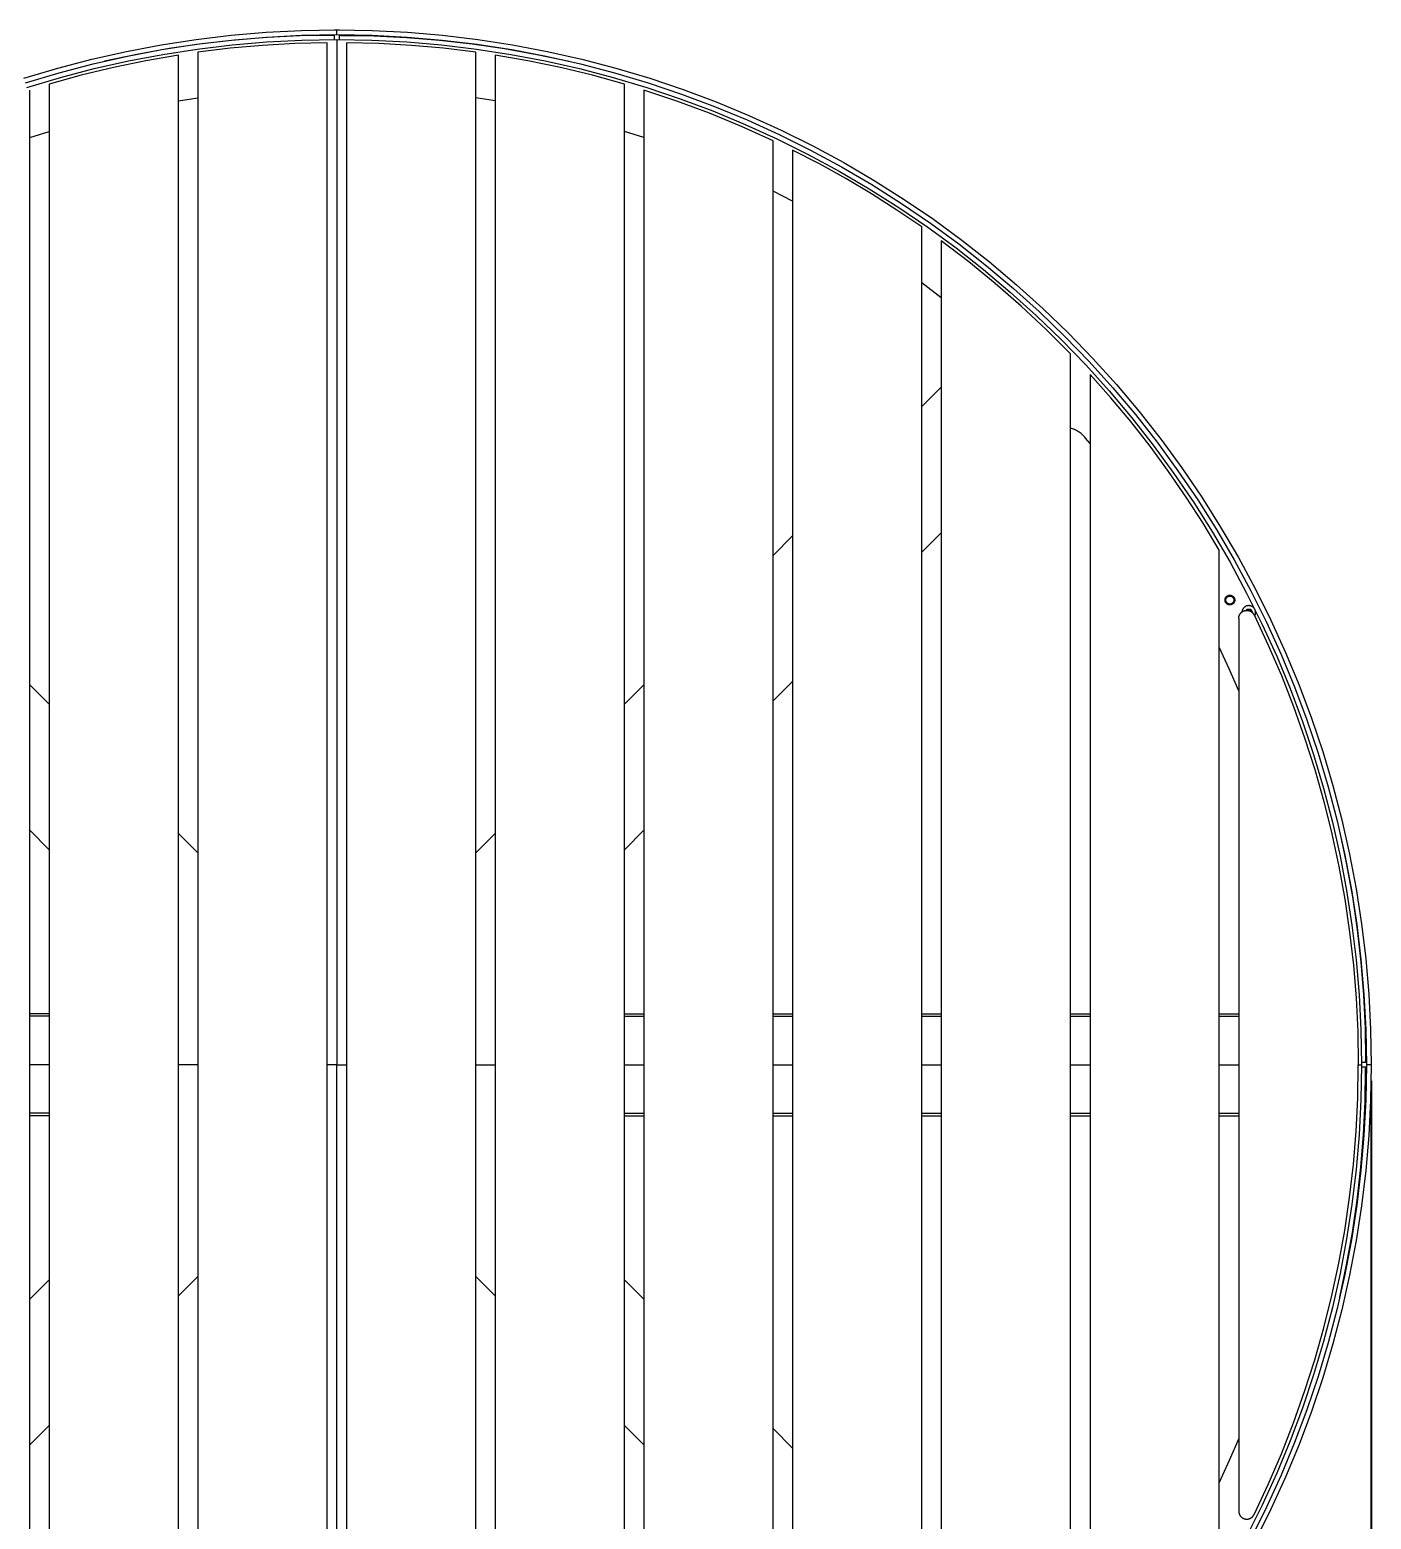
# Model space of a CAD drawing. Header units: millimetres. Extents: x 197 to 5040, y -433 to 2409.
# Drawn here: x 813 to 1643, y 34 to 955 of the extents above; entities that cross this region are included whole.
import ezdxf

# ---------------------------------------------------------------- set-up
doc = ezdxf.new("R2010")
doc.units = ezdxf.units.MM
doc.layers.add('ZANO_R', color=7, linetype='Continuous', lineweight=0)
doc.layers.add('ZANO_W', color=1, linetype='Continuous', lineweight=0)
doc.styles.get("Standard").update_dxf_attribs({"font": 'ARIALUNI.TTF'})
doc.dimstyles.new('pl i ang', dxfattribs={"dimtxt": 50, "dimasz": 50, "dimexe": 1.25, "dimexo": 0.625, "dimgap": 10, "dimtad": 1, "dimtoh": 1, "dimtxsty": 'Standard', "dimcen": 2.5, "dimclrd": 1, "dimclre": 1, "dimclrt": 1, "dimadec": 0, "dimazin": 0, "dimtfac": 1, "dimtmove": 0, "dimatfit": 3, "dimfxl": 1, "dimarcsym": 1})

# ---------------------------------------------------------------- blocks, each defined once
blk = doc.blocks.new('*D369')
at = {"layer": 'ZANO_W', "color": 1, "lineweight": -2}
for p, q in [((362.83, 305.12), (362.83, -432.55)), ((1642.83, 305.12), (1642.83, -432.55)), ((402.83, -422.55), (1602.83, -422.55))]:
    blk.add_line(p, q, dxfattribs=at)
at = {"layer": 'ZANO_W', "color": 1}
for points in [[(402.83, -415.89), (402.83, -429.22), (362.83, -422.55)], [(1602.83, -429.22), (1602.83, -415.89), (1642.83, -422.55)]]:
    blk.add_solid(points, dxfattribs=at)
at = {"layer": 'ZANO_W', "color": 1, "insert": (1002.83, -392.12), "char_height": 40, "attachment_point": 5}
blk.add_mtext('1280', dxfattribs=at)

msp = doc.modelspace()

# ---------------------------------------------------------------- linework, layer by layer
at = {"layer": 'ZANO_R'}
for p, q in [((894.09, 945.81), (915.69, 949.15)), ((915.69, 949.15), (937.38, 951.76)), ((916.09, 946.18), (937.69, 948.78)), ((939.41, 948.68), (919.2, 946.4)), ((937.38, 951.76), (959.16, 953.62)), ((937.69, 948.78), (959.36, 950.63)), ((959.68, 950.31), (939.41, 948.68)), ((959.16, 953.62), (980.98, 954.74)), ((959.36, 950.63), (981.08, 951.74)), ((959.57, 947.64), (981.19, 948.75)), ((980, 951.29), (959.68, 950.31)), ((1000.33, 951.62), (980, 951.29)), ((980.98, 954.74), (1002.83, 955.12)), ((981.08, 951.74), (1002.83, 952.12)), ((981.19, 948.75), (1002.83, 949.12)), ((1001.33, 951.62), (1000.33, 951.62)), ((1001.33, 955.12), (1004.33, 955.12)), ((1001.33, 955.11), (1001.33, 955.12)), ((1001.33, 951.62), (1001.33, 952.11)), ((1001.33, 949.11), (1001.33, 951.62)), ((1002.83, 955.12), (1024.68, 954.74)), ((1002.83, 952.12), (1002.83, 955.12)), ((1002.83, 952.12), (1024.58, 951.74)), ((1002.83, 949.12), (1024.48, 948.75)), ((1002.83, 949.12), (1002.83, 315.12)), ((1004.33, 955.12), (1004.33, 955.11)), ((1004.33, 952.11), (1004.33, 949.11)), ((1005.33, 951.62), (1004.33, 951.62)), ((1005.33, 951.62), (1025.67, 951.29)), ((1024.48, 948.75), (1046.1, 947.64)), ((1024.58, 951.74), (1046.3, 950.63)), ((1024.68, 954.74), (1046.51, 953.62)), ((1025.67, 951.29), (1045.98, 950.31)), ((1045.98, 950.31), (1066.25, 948.68)), ((1046.3, 950.63), (1067.98, 948.78)), ((1046.51, 953.62), (1068.28, 951.76)), ((1066.25, 948.68), (1086.46, 946.4)), ((1067.98, 948.78), (1089.57, 946.18)), ((1068.28, 951.76), (1089.98, 949.15)), ((1089.98, 949.15), (1111.58, 945.81)), ((851.3, 936.92), (872.62, 941.73)), ((879.05, 939.91), (859.16, 935.7)), ((872.62, 941.73), (894.09, 945.81)), ((873.23, 938.79), (894.6, 942.85)), ((873.84, 935.86), (895.11, 939.9)), ((899.07, 943.48), (879.05, 939.91)), ((904.83, 939.47), (884.63, 935.96)), ((894.6, 942.85), (916.09, 946.18)), ((895.11, 939.9), (916.5, 943.21)), ((919.2, 946.4), (899.07, 943.48)), ((904.83, 912.86), (904.83, 939.47)), ((904.83, -309.24), (904.83, 939.47)), ((916.5, 943.21), (938, 945.79)), ((936.75, 943.65), (916.83, 941.24)), ((916.83, 941.24), (916.83, -311.01)), ((956.74, 945.43), (936.75, 943.65)), ((938, 945.79), (959.57, 947.64)), ((976.77, 946.58), (956.74, 945.43)), ((996.83, 947.09), (976.77, 946.58)), ((996.83, -316.86), (996.83, 947.09)), ((1028.89, 946.58), (1008.83, 947.09)), ((1008.83, 947.09), (1008.83, -316.86)), ((1048.93, 945.43), (1028.89, 946.58)), ((1046.1, 947.64), (1067.67, 945.79)), ((1068.91, 943.65), (1048.93, 945.43)), ((1067.67, 945.79), (1089.16, 943.21)), ((1088.83, 941.24), (1068.91, 943.65)), ((1086.46, 946.4), (1106.59, 943.48)), ((1088.83, -311.01), (1088.83, 941.24)), ((1089.16, 943.21), (1110.56, 939.9)), ((1089.57, 946.18), (1111.07, 942.85)), ((1100.83, 939.47), (1100.83, 912.86)), ((1121.04, 935.96), (1100.83, 939.47)), ((1100.83, 939.47), (1100.83, -309.24)), ((1106.59, 943.48), (1126.61, 939.91)), ((1110.56, 939.9), (1131.82, 935.86)), ((1111.07, 942.85), (1132.43, 938.79)), ((1111.58, 945.81), (1133.04, 941.73)), ((1126.61, 939.91), (1146.51, 935.7)), ((1133.04, 941.73), (1154.36, 936.92)), ((809.22, 925.13), (830.16, 931.38)), ((830.16, 931.38), (851.3, 936.92)), ((830.97, 928.49), (852.01, 934)), ((831.78, 925.61), (852.72, 931.09)), ((864.54, 931.8), (844.6, 926.99)), ((852.01, 934), (873.23, 938.79)), ((852.72, 931.09), (873.84, 935.86)), ((884.63, 935.96), (864.54, 931.8)), ((1141.12, 931.8), (1121.04, 935.96)), ((1131.82, 935.86), (1152.94, 931.09)), ((1132.43, 938.79), (1153.65, 934)), ((1161.06, 926.99), (1141.12, 931.8)), ((1152.94, 931.09), (1173.88, 925.61)), ((1153.65, 934), (1174.69, 928.49)), ((1154.36, 936.92), (1175.5, 931.38)), ((1175.5, 931.38), (1196.44, 925.13)), ((810.13, 922.27), (830.97, 928.49)), ((811.04, 919.41), (831.78, 925.61)), ((844.6, 926.99), (824.83, 921.53)), ((824.83, 921.53), (824.83, -291.3)), ((1180.83, 921.53), (1161.06, 926.99)), ((1173.88, 925.61), (1194.63, 919.41)), ((1174.69, 928.49), (1195.53, 922.27)), ((1180.83, -291.3), (1180.83, 921.53)), ((1195.53, 922.27), (1216.15, 915.34)), ((1196.44, 925.13), (1217.16, 918.16)), ((812.83, -287.65), (812.83, 917.88)), ((904.83, 911.11), (916.83, 912.96)), ((1100.83, 911.11), (1088.83, 912.96)), ((1213.22, 911.07), (1192.83, 917.88)), ((1192.83, 917.88), (1192.83, -287.65)), ((1194.63, 919.41), (1215.15, 912.51)), ((1215.15, 912.51), (1235.42, 904.91)), ((1216.15, 915.34), (1236.52, 907.7)), ((1217.16, 918.16), (1237.62, 910.49)), ((1233.37, 903.57), (1213.22, 911.07)), ((1253.24, 895.39), (1233.37, 903.57)), ((1235.42, 904.91), (1255.42, 896.63)), ((1236.52, 907.7), (1256.61, 899.38)), ((1237.62, 910.49), (1257.81, 902.13)), ((1272.83, 886.54), (1253.24, 895.39)), ((1255.42, 896.63), (1275.13, 887.67)), ((1256.61, 899.38), (1276.41, 890.37)), ((1257.81, 902.13), (1277.7, 893.08)), ((812.83, 888.45), (824.83, 892.29)), ((1192.83, 888.45), (1180.83, 892.29)), ((1272.83, -256.31), (1272.83, 886.54)), ((1275.13, 887.67), (1294.51, 878.04)), ((1276.41, 890.37), (1295.89, 880.7)), ((1277.7, 893.08), (1297.27, 883.36)), ((1301.38, 872.16), (1284.83, 880.71)), ((1284.83, 880.71), (1284.83, -250.48)), ((1294.51, 878.04), (1313.56, 867.75)), ((1295.89, 880.7), (1315.03, 870.36)), ((1297.27, 883.36), (1316.5, 872.98)), ((1317.67, 863.12), (1301.38, 872.16)), ((1313.56, 867.75), (1332.25, 856.82)), ((1315.03, 870.36), (1333.81, 859.38)), ((1316.5, 872.98), (1335.37, 861.94)), ((1333.68, 853.6), (1317.67, 863.12)), ((1332.25, 856.82), (1350.55, 845.26)), ((1333.81, 859.38), (1352.2, 847.76)), ((1335.37, 861.94), (1353.84, 850.27)), ((1284.83, 849.24), (1272.83, 855.41)), ((1349.41, 843.61), (1333.68, 853.6)), ((1352.2, 847.76), (1370.18, 835.53)), ((1353.84, 850.27), (1371.91, 837.98)), ((1364.83, 833.17), (1349.41, 843.61)), ((1350.55, 845.26), (1368.45, 833.07)), ((1364.83, -202.94), (1364.83, 833.17)), ((1368.45, 833.07), (1385.92, 820.29)), ((1370.18, 835.53), (1387.73, 822.68)), ((1371.91, 837.98), (1389.54, 825.07)), ((1393.76, 811.71), (1376.83, 824.57)), ((1376.83, 824.57), (1376.83, -194.34)), ((1385.92, 820.29), (1402.94, 806.92)), ((1387.73, 822.68), (1404.84, 809.24)), ((1389.54, 825.07), (1406.73, 811.57)), ((1410.23, 798.28), (1393.76, 811.71)), ((1406.73, 811.57), (1423.44, 797.49)), ((1402.94, 806.92), (1419.5, 792.97)), ((1404.84, 809.24), (1421.47, 795.23)), ((1376.83, 789.39), (1364.83, 798.62)), ((1426.25, 784.31), (1410.23, 798.28)), ((1419.5, 792.97), (1435.57, 778.47)), ((1421.47, 795.23), (1437.62, 780.66)), ((1423.44, 797.49), (1439.67, 782.85)), ((1441.79, 769.8), (1426.25, 784.31)), ((1435.57, 778.47), (1451.14, 763.42)), ((1437.62, 780.66), (1453.26, 765.54)), ((1439.67, 782.85), (1455.38, 767.66)), ((1456.83, 754.78), (1441.79, 769.8)), ((1453.26, 765.54), (1468.38, 749.9)), ((1455.38, 767.66), (1470.57, 751.95)), ((1451.14, 763.42), (1466.18, 747.85)), ((1456.83, -124.55), (1456.83, 754.78)), ((1466.18, 747.85), (1480.69, 731.78)), ((1468.38, 749.9), (1482.95, 733.75)), ((1470.57, 751.95), (1485.21, 735.73)), ((1481.66, 727.61), (1468.83, 742.04)), ((1468.83, 742.04), (1468.83, -111.81)), ((1364.83, 722.12), (1376.83, 734.12)), ((1480.69, 731.78), (1494.63, 715.23)), ((1482.95, 733.75), (1496.96, 717.12)), ((1485.21, 735.73), (1499.29, 719.01)), ((1494.04, 712.79), (1481.66, 727.61)), ((1499.29, 719.01), (1512.79, 701.83)), ((1505.96, 697.6), (1494.04, 712.79)), ((1494.63, 715.23), (1508.01, 698.2)), ((1496.96, 717.12), (1510.4, 700.01)), ((1457.47, 708.65), (1456.83, 708.86)), ((1458.09, 708.42), (1457.47, 708.65)), ((1458.71, 708.16), (1458.09, 708.42)), ((1459.32, 707.89), (1458.71, 708.16)), ((1459.92, 707.59), (1459.32, 707.89)), ((1460.51, 707.28), (1459.92, 707.59)), ((1461.08, 706.95), (1460.51, 707.28)), ((1461.65, 706.59), (1461.08, 706.95)), ((1462.21, 706.22), (1461.65, 706.59)), ((1462.75, 705.83), (1462.21, 706.22)), ((1463.28, 705.42), (1462.75, 705.83)), ((1463.79, 705), (1463.28, 705.42)), ((1464.29, 704.56), (1463.79, 705)), ((1464.78, 704.1), (1464.29, 704.56)), ((1465.25, 703.62), (1464.78, 704.1)), ((1465.7, 703.13), (1465.25, 703.62)), ((1466.14, 702.63), (1465.7, 703.13)), ((1468.83, 699.38), (1466.14, 702.63)), ((1510.4, 700.01), (1523.24, 682.46)), ((1512.79, 701.83), (1525.69, 684.19)), ((1517.41, 682.05), (1505.96, 697.6)), ((1508.01, 698.2), (1520.79, 680.73)), ((1528.38, 666.16), (1517.41, 682.05)), ((1523.24, 682.46), (1535.48, 664.48)), ((1525.69, 684.19), (1537.99, 666.13)), ((1520.79, 680.73), (1532.97, 662.83)), ((1538.85, 649.94), (1528.38, 666.16)), ((1535.48, 664.48), (1547.1, 646.09)), ((1537.99, 666.13), (1549.66, 647.65)), ((1532.97, 662.83), (1544.53, 644.53)), ((1548.83, 633.41), (1538.85, 649.94)), ((1547.1, 646.09), (1558.08, 627.32)), ((1549.66, 647.65), (1560.7, 628.79)), ((1272.83, 630.12), (1284.83, 642.12)), ((1376.83, 644.12), (1364.83, 632.12)), ((1544.53, 644.53), (1555.47, 625.85)), ((1548.83, -3.17), (1548.83, 633.41)), ((1558.08, 627.32), (1568.42, 608.18)), ((1560.7, 628.79), (1571.08, 609.56)), ((1555.47, 625.85), (1565.75, 606.8)), ((1568.42, 608.18), (1578.09, 588.7)), ((1571.08, 609.56), (1580.8, 589.99)), ((1552.37, 602.58), (1552.38, 602.68)), ((1552.37, 602.47), (1552.37, 602.58)), ((1552.37, 602.37), (1552.37, 602.47)), ((1552.38, 602.27), (1552.37, 602.37)), ((1552.38, 602.78), (1552.4, 602.89)), ((1552.38, 602.68), (1552.38, 602.78)), ((1552.38, 602.16), (1552.38, 602.27)), ((1552.4, 602.06), (1552.38, 602.16)), ((1552.4, 602.89), (1552.41, 602.99)), ((1552.41, 601.96), (1552.4, 602.06)), ((1552.41, 602.99), (1552.43, 603.09)), ((1552.43, 601.86), (1552.41, 601.96)), ((1552.43, 603.09), (1552.46, 603.19)), ((1552.46, 601.75), (1552.43, 601.86)), ((1552.46, 603.19), (1552.48, 603.29)), ((1552.48, 601.65), (1552.46, 601.75)), ((1552.48, 603.29), (1552.51, 603.39)), ((1552.51, 601.56), (1552.48, 601.65)), ((1552.51, 603.39), (1552.55, 603.49)), ((1552.55, 601.46), (1552.51, 601.56)), ((1552.55, 603.49), (1552.58, 603.58)), ((1552.58, 601.36), (1552.55, 601.46)), ((1552.58, 603.58), (1552.62, 603.68)), ((1552.62, 601.27), (1552.58, 601.36)), ((1552.62, 603.68), (1552.67, 603.77)), ((1552.67, 601.17), (1552.62, 601.27)), ((1552.67, 603.77), (1552.71, 603.87)), ((1552.71, 601.08), (1552.67, 601.17)), ((1552.71, 603.87), (1552.76, 603.96)), ((1552.76, 600.99), (1552.71, 601.08)), ((1552.76, 603.96), (1552.81, 604.05)), ((1552.81, 600.9), (1552.76, 600.99)), ((1552.81, 604.05), (1552.87, 604.13)), ((1552.87, 600.81), (1552.81, 600.9)), ((1552.87, 604.13), (1552.93, 604.22)), ((1552.87, 602.65), (1552.88, 602.73)), ((1552.87, 602.56), (1552.87, 602.65)), ((1552.87, 602.47), (1552.87, 602.56)), ((1552.87, 602.39), (1552.87, 602.47)), ((1552.87, 602.3), (1552.87, 602.39)), ((1552.88, 602.21), (1552.87, 602.3)), ((1552.93, 600.73), (1552.87, 600.81)), ((1552.88, 602.73), (1552.89, 602.82)), ((1552.89, 602.13), (1552.88, 602.21)), ((1552.89, 602.82), (1552.91, 602.9)), ((1552.91, 602.04), (1552.89, 602.13)), ((1552.91, 602.9), (1552.92, 602.99)), ((1552.92, 601.96), (1552.91, 602.04)), ((1552.92, 602.99), (1552.94, 603.07)), ((1552.94, 601.87), (1552.92, 601.96)), ((1552.93, 604.22), (1552.99, 604.3)), ((1552.99, 600.64), (1552.93, 600.73)), ((1552.94, 603.07), (1552.96, 603.15)), ((1552.96, 601.79), (1552.94, 601.87)), ((1552.96, 603.15), (1552.99, 603.24)), ((1552.99, 601.71), (1552.96, 601.79)), ((1552.99, 604.3), (1553.06, 604.38)), ((1552.99, 603.24), (1553.02, 603.32)), ((1553.02, 601.63), (1552.99, 601.71)), ((1553.06, 600.56), (1552.99, 600.64)), ((1553.02, 603.32), (1553.05, 603.4)), ((1553.05, 601.55), (1553.02, 601.63)), ((1553.05, 603.4), (1553.08, 603.48)), ((1553.08, 601.47), (1553.05, 601.55)), ((1553.06, 604.38), (1553.12, 604.46)), ((1553.12, 600.48), (1553.06, 600.56)), ((1553.08, 603.48), (1553.12, 603.56)), ((1553.12, 601.39), (1553.08, 601.47)), ((1553.12, 604.46), (1553.19, 604.54)), ((1553.12, 603.56), (1553.15, 603.63)), ((1553.15, 601.31), (1553.12, 601.39)), ((1553.19, 600.41), (1553.12, 600.48)), ((1553.15, 603.63), (1553.2, 603.71)), ((1553.2, 601.24), (1553.15, 601.31)), ((1553.19, 604.54), (1553.27, 604.61)), ((1553.27, 600.33), (1553.19, 600.41)), ((1553.2, 603.71), (1553.24, 603.78)), ((1553.24, 601.16), (1553.2, 601.24)), ((1553.24, 603.78), (1553.29, 603.86)), ((1553.29, 601.09), (1553.24, 601.16)), ((1553.27, 604.61), (1553.34, 604.68)), ((1553.34, 600.26), (1553.27, 600.33)), ((1553.29, 603.86), (1553.34, 603.93)), ((1553.34, 601.02), (1553.29, 601.09)), ((1553.34, 604.68), (1553.42, 604.75)), ((1553.34, 603.93), (1553.39, 604)), ((1553.39, 600.95), (1553.34, 601.02)), ((1553.42, 600.19), (1553.34, 600.26)), ((1553.39, 604), (1553.44, 604.07)), ((1553.44, 600.88), (1553.39, 600.95)), ((1553.42, 604.75), (1553.5, 604.82)), ((1553.5, 600.13), (1553.42, 600.19)), ((1553.44, 604.07), (1553.5, 604.13)), ((1553.5, 600.82), (1553.44, 600.88)), ((1553.5, 604.82), (1553.58, 604.88)), ((1553.5, 604.13), (1553.56, 604.19)), ((1553.56, 600.75), (1553.5, 600.82)), ((1553.58, 600.06), (1553.5, 600.13)), ((1553.56, 604.19), (1553.62, 604.26)), ((1553.62, 600.69), (1553.56, 600.75)), ((1553.58, 604.88), (1553.66, 604.94)), ((1553.66, 600), (1553.58, 600.06)), ((1553.62, 604.26), (1553.68, 604.32)), ((1553.68, 600.63), (1553.62, 600.69)), ((1553.66, 604.94), (1553.75, 605)), ((1553.75, 599.95), (1553.66, 600)), ((1553.68, 604.32), (1553.74, 604.37)), ((1553.74, 600.57), (1553.68, 600.63)), ((1553.74, 604.37), (1553.81, 604.43)), ((1553.81, 600.52), (1553.74, 600.57)), ((1553.75, 605), (1553.84, 605.05)), ((1553.84, 599.89), (1553.75, 599.95)), ((1553.81, 604.43), (1553.88, 604.48)), ((1553.88, 600.47), (1553.81, 600.52)), ((1553.84, 605.05), (1553.93, 605.1)), ((1553.93, 599.84), (1553.84, 599.89)), ((1553.88, 604.48), (1553.95, 604.53)), ((1553.95, 600.42), (1553.88, 600.47)), ((1553.93, 605.1), (1554.02, 605.15)), ((1554.02, 599.79), (1553.93, 599.84)), ((1553.95, 604.53), (1554.02, 604.58)), ((1554.02, 600.37), (1553.95, 600.42)), ((1554.02, 605.15), (1554.11, 605.2)), ((1554.02, 604.58), (1554.09, 604.62)), ((1554.09, 600.32), (1554.02, 600.37)), ((1554.11, 599.75), (1554.02, 599.79)), ((1554.09, 604.62), (1554.17, 604.67)), ((1554.17, 600.28), (1554.09, 600.32)), ((1554.11, 605.2), (1554.21, 605.24)), ((1554.21, 599.71), (1554.11, 599.75)), ((1554.17, 604.67), (1554.25, 604.71)), ((1554.25, 600.24), (1554.17, 600.28)), ((1554.21, 605.24), (1554.3, 605.28)), ((1554.3, 599.67), (1554.21, 599.71)), ((1554.25, 604.71), (1554.32, 604.74)), ((1554.32, 600.2), (1554.25, 600.24)), ((1554.3, 605.28), (1554.4, 605.31)), ((1554.4, 599.63), (1554.3, 599.67)), ((1554.32, 604.74), (1554.4, 604.78)), ((1554.4, 600.17), (1554.32, 600.2)), ((1554.4, 605.31), (1554.5, 605.34)), ((1554.4, 604.78), (1554.48, 604.81)), ((1554.48, 600.14), (1554.4, 600.17)), ((1554.5, 599.6), (1554.4, 599.63)), ((1554.48, 604.81), (1554.56, 604.84)), ((1554.56, 600.11), (1554.48, 600.14)), ((1554.5, 605.34), (1554.6, 605.37)), ((1554.6, 599.57), (1554.5, 599.6)), ((1554.56, 604.84), (1554.65, 604.87)), ((1554.65, 600.08), (1554.56, 600.11)), ((1554.6, 605.37), (1554.7, 605.4)), ((1554.7, 599.55), (1554.6, 599.57)), ((1554.65, 604.87), (1554.73, 604.89)), ((1554.73, 600.06), (1554.65, 600.08)), ((1554.7, 605.4), (1554.8, 605.42)), ((1554.8, 599.53), (1554.7, 599.55)), ((1554.73, 604.89), (1554.81, 604.91)), ((1554.81, 600.04), (1554.73, 600.06)), ((1554.8, 605.42), (1554.9, 605.44)), ((1554.9, 599.51), (1554.8, 599.53)), ((1554.81, 604.91), (1554.9, 604.93)), ((1554.9, 600.02), (1554.81, 600.04)), ((1554.9, 605.44), (1555.01, 605.45)), ((1554.9, 604.93), (1554.98, 604.94)), ((1554.98, 600), (1554.9, 600.02)), ((1555.01, 599.49), (1554.9, 599.51)), ((1554.98, 604.94), (1555.07, 604.95)), ((1555.07, 599.99), (1554.98, 600)), ((1555.01, 605.45), (1555.11, 605.46)), ((1555.11, 599.48), (1555.01, 599.49)), ((1555.07, 604.95), (1555.15, 604.96)), ((1555.15, 599.98), (1555.07, 599.99)), ((1555.11, 605.46), (1555.21, 605.47)), ((1555.21, 599.48), (1555.11, 599.48)), ((1555.15, 604.96), (1555.24, 604.97)), ((1555.24, 599.98), (1555.15, 599.98)), ((1555.21, 605.47), (1555.32, 605.47)), ((1555.32, 599.47), (1555.21, 599.48)), ((1555.24, 604.97), (1555.33, 604.97)), ((1555.33, 599.97), (1555.24, 599.98)), ((1555.32, 605.47), (1555.42, 605.47)), ((1555.42, 599.47), (1555.32, 599.47)), ((1555.33, 604.97), (1555.41, 604.97)), ((1555.41, 599.97), (1555.33, 599.97)), ((1555.41, 604.97), (1555.5, 604.97)), ((1555.5, 599.98), (1555.41, 599.97)), ((1555.42, 605.47), (1555.52, 605.47)), ((1555.52, 599.48), (1555.42, 599.47)), ((1555.5, 604.97), (1555.58, 604.96)), ((1555.58, 599.98), (1555.5, 599.98)), ((1555.52, 605.47), (1555.63, 605.46)), ((1555.63, 599.48), (1555.52, 599.48)), ((1555.58, 604.96), (1555.67, 604.95)), ((1555.67, 599.99), (1555.58, 599.98)), ((1555.63, 605.46), (1555.73, 605.45)), ((1555.73, 599.49), (1555.63, 599.48)), ((1555.67, 604.95), (1555.76, 604.94)), ((1555.76, 600), (1555.67, 599.99)), ((1555.73, 605.45), (1555.83, 605.44)), ((1555.83, 599.51), (1555.73, 599.49)), ((1555.76, 604.94), (1555.84, 604.93)), ((1555.84, 600.02), (1555.76, 600)), ((1555.83, 605.44), (1555.93, 605.42)), ((1555.93, 599.53), (1555.83, 599.51)), ((1555.84, 604.93), (1555.92, 604.91)), ((1555.92, 600.04), (1555.84, 600.02)), ((1555.92, 604.91), (1556.01, 604.89)), ((1556.01, 600.06), (1555.92, 600.04)), ((1555.93, 605.42), (1556.04, 605.4)), ((1556.04, 599.55), (1555.93, 599.53)), ((1556.01, 604.89), (1556.09, 604.87)), ((1556.09, 600.08), (1556.01, 600.06)), ((1556.04, 605.4), (1556.14, 605.37)), ((1556.14, 599.57), (1556.04, 599.55)), ((1556.09, 604.87), (1556.17, 604.84)), ((1556.17, 600.11), (1556.09, 600.08)), ((1556.14, 605.37), (1556.24, 605.34)), ((1556.24, 599.6), (1556.14, 599.57)), ((1556.17, 604.84), (1556.25, 604.81)), ((1556.25, 600.14), (1556.17, 600.11)), ((1556.24, 605.34), (1556.33, 605.31)), ((1556.33, 599.63), (1556.24, 599.6)), ((1556.25, 604.81), (1556.34, 604.78)), ((1556.34, 600.17), (1556.25, 600.14)), ((1556.33, 605.31), (1556.43, 605.28)), ((1556.43, 599.67), (1556.33, 599.63)), ((1556.34, 604.78), (1556.41, 604.74)), ((1556.41, 600.2), (1556.34, 600.17)), ((1556.41, 604.74), (1556.49, 604.71)), ((1556.49, 600.24), (1556.41, 600.2)), ((1556.43, 605.28), (1556.53, 605.24)), ((1556.53, 599.71), (1556.43, 599.67)), ((1556.49, 604.71), (1556.57, 604.67)), ((1556.57, 600.28), (1556.49, 600.24)), ((1556.53, 605.24), (1556.62, 605.2)), ((1556.62, 599.75), (1556.53, 599.71)), ((1556.57, 604.67), (1556.64, 604.62)), ((1556.64, 600.32), (1556.57, 600.28)), ((1556.62, 605.2), (1556.72, 605.15)), ((1556.72, 599.79), (1556.62, 599.75)), ((1556.64, 604.62), (1556.72, 604.58)), ((1556.72, 600.37), (1556.64, 600.32)), ((1556.72, 605.15), (1556.81, 605.1)), ((1556.72, 604.58), (1556.79, 604.53)), ((1556.79, 600.42), (1556.72, 600.37)), ((1556.81, 599.84), (1556.72, 599.79)), ((1556.79, 604.53), (1556.86, 604.48)), ((1556.86, 600.47), (1556.79, 600.42)), ((1556.81, 605.1), (1556.9, 605.05)), ((1556.9, 599.89), (1556.81, 599.84)), ((1556.86, 604.48), (1556.93, 604.43)), ((1556.93, 600.52), (1556.86, 600.47)), ((1556.9, 605.05), (1556.99, 605)), ((1556.99, 599.95), (1556.9, 599.89)), ((1556.93, 604.43), (1556.99, 604.37)), ((1556.99, 600.57), (1556.93, 600.52)), ((1556.99, 605), (1557.07, 604.94)), ((1556.99, 604.37), (1557.06, 604.32)), ((1557.06, 600.63), (1556.99, 600.57)), ((1557.07, 600), (1556.99, 599.95)), ((1557.06, 604.32), (1557.12, 604.26)), ((1557.12, 600.69), (1557.06, 600.63)), ((1557.07, 604.94), (1557.16, 604.88)), ((1557.16, 600.06), (1557.07, 600)), ((1557.12, 604.26), (1557.18, 604.19)), ((1557.18, 600.75), (1557.12, 600.69)), ((1557.16, 604.88), (1557.24, 604.82)), ((1557.24, 600.13), (1557.16, 600.06)), ((1557.18, 604.19), (1557.24, 604.13)), ((1557.24, 600.82), (1557.18, 600.75)), ((1557.24, 604.82), (1557.32, 604.75)), ((1557.24, 604.13), (1557.3, 604.07)), ((1557.3, 600.88), (1557.24, 600.82)), ((1557.32, 600.19), (1557.24, 600.13)), ((1557.3, 604.07), (1557.35, 604)), ((1557.35, 600.95), (1557.3, 600.88)), ((1557.32, 604.75), (1557.4, 604.68)), ((1557.4, 600.26), (1557.32, 600.19)), ((1557.35, 604), (1557.4, 603.93)), ((1557.4, 601.02), (1557.35, 600.95)), ((1557.4, 604.68), (1557.47, 604.61)), ((1557.4, 603.93), (1557.45, 603.86)), ((1557.45, 601.09), (1557.4, 601.02)), ((1557.47, 600.33), (1557.4, 600.26)), ((1557.45, 603.86), (1557.5, 603.78)), ((1557.5, 601.16), (1557.45, 601.09)), ((1557.47, 604.61), (1557.54, 604.54)), ((1557.54, 600.41), (1557.47, 600.33)), ((1557.5, 603.78), (1557.54, 603.71)), ((1557.54, 601.24), (1557.5, 601.16)), ((1557.54, 604.54), (1557.61, 604.46)), ((1557.54, 603.71), (1557.58, 603.63)), ((1557.58, 601.31), (1557.54, 601.24)), ((1557.61, 600.48), (1557.54, 600.41)), ((1557.58, 603.63), (1557.62, 603.56)), ((1557.62, 601.39), (1557.58, 601.31)), ((1557.61, 604.46), (1557.68, 604.38)), ((1557.68, 600.56), (1557.61, 600.48)), ((1557.62, 603.56), (1557.66, 603.48)), ((1557.66, 601.47), (1557.62, 601.39)), ((1557.66, 603.48), (1557.69, 603.4)), ((1557.69, 601.55), (1557.66, 601.47)), ((1557.68, 604.38), (1557.75, 604.3)), ((1557.75, 600.64), (1557.68, 600.56)), ((1557.69, 603.4), (1557.72, 603.32)), ((1557.72, 601.63), (1557.69, 601.55)), ((1557.72, 603.32), (1557.75, 603.24)), ((1557.75, 601.71), (1557.72, 601.63)), ((1557.75, 604.3), (1557.81, 604.22)), ((1557.75, 603.24), (1557.77, 603.15)), ((1557.77, 601.79), (1557.75, 601.71)), ((1557.81, 600.73), (1557.75, 600.64)), ((1557.77, 603.15), (1557.8, 603.07)), ((1557.8, 601.87), (1557.77, 601.79)), ((1557.8, 603.07), (1557.81, 602.99)), ((1557.81, 601.96), (1557.8, 601.87)), ((1557.81, 604.22), (1557.87, 604.13)), ((1557.81, 602.99), (1557.83, 602.9)), ((1557.83, 602.04), (1557.81, 601.96)), ((1557.87, 600.81), (1557.81, 600.73)), ((1557.83, 602.9), (1557.84, 602.82)), ((1557.84, 602.13), (1557.83, 602.04)), ((1557.84, 602.82), (1557.86, 602.73)), ((1557.86, 602.21), (1557.84, 602.13)), ((1557.86, 602.73), (1557.86, 602.65)), ((1557.86, 602.65), (1557.87, 602.56)), ((1557.87, 602.39), (1557.86, 602.3)), ((1557.86, 602.3), (1557.86, 602.21)), ((1557.87, 604.13), (1557.92, 604.05)), ((1557.87, 602.56), (1557.87, 602.47)), ((1557.87, 602.47), (1557.87, 602.39)), ((1557.92, 600.9), (1557.87, 600.81)), ((1557.92, 604.05), (1557.98, 603.96)), ((1557.98, 600.99), (1557.92, 600.9)), ((1557.98, 603.96), (1558.02, 603.87)), ((1558.02, 601.08), (1557.98, 600.99)), ((1558.02, 603.87), (1558.07, 603.77)), ((1558.07, 601.17), (1558.02, 601.08)), ((1558.07, 603.77), (1558.11, 603.68)), ((1558.11, 601.27), (1558.07, 601.17)), ((1558.11, 603.68), (1558.15, 603.58)), ((1558.15, 601.36), (1558.11, 601.27)), ((1558.15, 603.58), (1558.19, 603.49)), ((1558.19, 601.46), (1558.15, 601.36)), ((1558.19, 603.49), (1558.22, 603.39)), ((1558.22, 601.56), (1558.19, 601.46)), ((1558.22, 603.39), (1558.25, 603.29)), ((1558.25, 601.65), (1558.22, 601.56)), ((1558.25, 603.29), (1558.28, 603.19)), ((1558.28, 601.75), (1558.25, 601.65)), ((1558.28, 603.19), (1558.3, 603.09)), ((1558.3, 601.86), (1558.28, 601.75)), ((1558.3, 603.09), (1558.32, 602.99)), ((1558.32, 601.96), (1558.3, 601.86)), ((1558.32, 602.99), (1558.34, 602.89)), ((1558.34, 602.06), (1558.32, 601.96)), ((1558.34, 602.89), (1558.35, 602.78)), ((1558.35, 602.16), (1558.34, 602.06)), ((1558.35, 602.78), (1558.36, 602.68)), ((1558.36, 602.27), (1558.35, 602.16)), ((1558.36, 602.68), (1558.37, 602.58)), ((1558.37, 602.37), (1558.36, 602.27)), ((1558.37, 602.58), (1558.37, 602.47)), ((1558.37, 602.47), (1558.37, 602.37)), ((1565.48, 598.71), (1565.34, 598.65)), ((1565.61, 598.76), (1565.48, 598.71)), ((1565.75, 598.81), (1565.61, 598.76)), ((1565.75, 606.8), (1575.38, 587.41)), ((1565.9, 598.85), (1565.75, 598.81)), ((1566.04, 598.89), (1565.9, 598.85)), ((1566.18, 598.92), (1566.04, 598.89)), ((1566.33, 598.95), (1566.18, 598.92)), ((1566.47, 598.97), (1566.33, 598.95)), ((1566.62, 598.99), (1566.47, 598.97)), ((1566.77, 599), (1566.62, 598.99)), ((1566.92, 599.01), (1566.77, 599)), ((1567.06, 599.01), (1566.92, 599.01)), ((1567.21, 599.01), (1567.06, 599.01)), ((1567.36, 599), (1567.21, 599.01)), ((1567.51, 598.99), (1567.36, 599)), ((1567.65, 598.97), (1567.51, 598.99)), ((1567.8, 598.95), (1567.65, 598.97)), ((1567.94, 598.92), (1567.8, 598.95)), ((1568.09, 598.89), (1567.94, 598.92)), ((1568.23, 598.85), (1568.09, 598.89)), ((1568.37, 598.81), (1568.23, 598.85)), ((1568.51, 598.76), (1568.37, 598.81)), ((1568.65, 598.71), (1568.51, 598.76)), ((1568.79, 598.65), (1568.65, 598.71)), ((1560.83, 591.09), (1560.84, 591.26)), ((1560.83, 591.09), (1560.83, 39.14)), ((1560.84, 591.26), (1560.85, 591.44)), ((1560.85, 591.44), (1560.86, 591.61)), ((1560.86, 591.61), (1560.88, 591.78)), ((1560.88, 591.78), (1560.91, 591.95)), ((1560.91, 591.95), (1560.94, 592.13)), ((1560.94, 592.13), (1560.98, 592.3)), ((1560.98, 592.3), (1561.03, 592.46)), ((1561.03, 592.46), (1561.08, 592.63)), ((1561.08, 592.63), (1561.13, 592.8)), ((1561.13, 592.8), (1561.2, 592.96)), ((1561.2, 592.96), (1561.26, 593.12)), ((1561.26, 593.12), (1561.34, 593.28)), ((1561.34, 593.28), (1561.42, 593.43)), ((1561.42, 593.43), (1561.5, 593.59)), ((1561.5, 593.59), (1561.59, 593.73)), ((1561.59, 593.73), (1561.69, 593.88)), ((1561.69, 593.88), (1561.79, 594.02)), ((1561.79, 594.02), (1561.89, 594.16)), ((1561.89, 594.16), (1562, 594.3)), ((1562, 594.3), (1562.12, 594.43)), ((1562.12, 594.43), (1562.23, 594.56)), ((1562.23, 594.56), (1562.36, 594.68)), ((1562.36, 594.68), (1562.48, 594.8)), ((1562.48, 594.8), (1562.62, 594.92)), ((1562.62, 594.92), (1562.75, 595.02)), ((1562.75, 595.02), (1562.89, 595.13)), ((1562.84, 595.23), (1562.83, 595.08)), ((1562.86, 595.38), (1562.84, 595.23)), ((1562.88, 595.52), (1562.86, 595.38)), ((1562.91, 595.67), (1562.88, 595.52)), ((1562.89, 595.13), (1563.03, 595.23)), ((1562.94, 595.81), (1562.91, 595.67)), ((1562.98, 595.95), (1562.94, 595.81)), ((1563.03, 596.09), (1562.98, 595.95)), ((1563.08, 596.23), (1563.03, 596.09)), ((1563.03, 595.23), (1563.18, 595.33)), ((1563.13, 596.37), (1563.08, 596.23)), ((1563.19, 596.51), (1563.13, 596.37)), ((1563.18, 595.33), (1563.33, 595.42)), ((1563.25, 596.64), (1563.19, 596.51)), ((1563.32, 596.77), (1563.25, 596.64)), ((1563.39, 596.9), (1563.32, 596.77)), ((1563.33, 595.42), (1563.48, 595.5)), ((1563.47, 597.03), (1563.39, 596.9)), ((1563.55, 597.15), (1563.47, 597.03)), ((1563.48, 595.5), (1563.64, 595.58)), ((1563.63, 597.27), (1563.55, 597.15)), ((1563.72, 597.39), (1563.63, 597.27)), ((1563.64, 595.58), (1563.8, 595.65)), ((1563.82, 597.51), (1563.72, 597.39)), ((1563.8, 595.65), (1563.96, 595.72)), ((1563.91, 597.62), (1563.82, 597.51)), ((1564.01, 597.72), (1563.91, 597.62)), ((1563.96, 595.72), (1564.12, 595.78)), ((1564.12, 597.83), (1564.01, 597.72)), ((1564.23, 597.93), (1564.12, 597.83)), ((1564.12, 595.78), (1564.28, 595.84)), ((1564.34, 598.03), (1564.23, 597.93)), ((1564.28, 595.84), (1564.45, 595.89)), ((1564.45, 598.12), (1564.34, 598.03)), ((1564.57, 598.21), (1564.45, 598.12)), ((1564.45, 595.89), (1564.62, 595.94)), ((1564.69, 598.29), (1564.57, 598.21)), ((1564.62, 595.94), (1564.79, 595.98)), ((1564.82, 598.37), (1564.69, 598.29)), ((1564.79, 595.98), (1564.96, 596.01)), ((1564.95, 598.45), (1564.82, 598.37)), ((1565.07, 598.52), (1564.95, 598.45)), ((1564.96, 596.01), (1565.13, 596.04)), ((1565.21, 598.59), (1565.07, 598.52)), ((1565.13, 596.04), (1565.3, 596.06)), ((1565.34, 598.65), (1565.21, 598.59)), ((1565.3, 596.06), (1565.48, 596.07)), ((1565.41, 595.98), (1565.88, 596.81)), ((1565.48, 596.07), (1565.65, 596.08)), ((1565.5, 596.08), (1565.54, 596.13)), ((1565.54, 596.13), (1565.59, 596.18)), ((1565.59, 596.18), (1565.64, 596.23)), ((1565.64, 596.23), (1565.69, 596.27)), ((1565.65, 596.08), (1565.83, 596.09)), ((1565.69, 596.27), (1565.74, 596.32)), ((1565.74, 596.32), (1565.79, 596.36)), ((1565.79, 596.36), (1565.85, 596.4)), ((1565.83, 596.09), (1566, 596.08)), ((1565.85, 596.4), (1565.9, 596.44)), ((1565.88, 596.81), (1568.24, 596.81)), ((1565.9, 596.44), (1565.96, 596.48)), ((1565.96, 596.48), (1566.02, 596.52)), ((1566, 596.08), (1566.18, 596.08)), ((1566.02, 596.52), (1566.08, 596.55)), ((1566.08, 596.55), (1566.14, 596.59)), ((1566.14, 596.59), (1566.2, 596.62)), ((1566.18, 596.08), (1566.35, 596.06)), ((1566.2, 596.62), (1566.27, 596.64)), ((1566.27, 596.64), (1566.33, 596.67)), ((1566.33, 596.67), (1566.39, 596.69)), ((1566.35, 596.06), (1566.52, 596.04)), ((1566.39, 596.69), (1566.46, 596.71)), ((1566.46, 596.71), (1566.52, 596.73)), ((1566.52, 596.73), (1566.59, 596.75)), ((1566.52, 596.04), (1566.69, 596.01)), ((1566.59, 596.75), (1566.66, 596.77)), ((1566.66, 596.77), (1566.73, 596.78)), ((1566.69, 596.01), (1566.87, 595.98)), ((1566.73, 596.78), (1566.79, 596.79)), ((1566.79, 596.79), (1566.86, 596.8)), ((1566.86, 596.8), (1566.93, 596.8)), ((1566.87, 595.98), (1567.04, 595.94)), ((1566.93, 596.8), (1567, 596.8)), ((1567.04, 595.94), (1567.2, 595.9)), ((1567.13, 596.8), (1567.2, 596.8)), ((1567.2, 596.8), (1567.27, 596.8)), ((1567.2, 595.9), (1567.37, 595.84)), ((1567.27, 596.8), (1567.33, 596.79)), ((1567.33, 596.79), (1567.4, 596.78)), ((1567.37, 595.84), (1567.54, 595.79)), ((1567.4, 596.78), (1567.47, 596.76)), ((1567.47, 596.76), (1567.54, 596.75)), ((1567.54, 596.75), (1567.61, 596.73)), ((1567.54, 595.79), (1567.7, 595.73)), ((1567.61, 596.73), (1567.67, 596.71)), ((1567.67, 596.71), (1567.74, 596.69)), ((1567.7, 595.73), (1567.86, 595.66)), ((1567.74, 596.69), (1567.8, 596.67)), ((1567.8, 596.67), (1567.87, 596.64)), ((1567.86, 595.66), (1568.02, 595.58)), ((1567.87, 596.64), (1567.93, 596.61)), ((1567.93, 596.61), (1567.99, 596.58)), ((1567.99, 596.58), (1568.05, 596.55)), ((1568.02, 595.58), (1568.17, 595.51)), ((1568.05, 596.55), (1568.11, 596.51)), ((1568.11, 596.51), (1568.17, 596.48)), ((1568.17, 596.48), (1568.23, 596.44)), ((1568.17, 595.51), (1568.33, 595.42)), ((1568.23, 596.44), (1568.29, 596.4)), ((1568.24, 596.81), (1569.42, 594.76)), ((1568.29, 596.4), (1568.34, 596.36)), ((1568.33, 595.42), (1568.48, 595.33)), ((1568.34, 596.36), (1568.4, 596.31)), ((1568.4, 596.31), (1568.45, 596.27)), ((1568.45, 596.27), (1568.5, 596.22)), ((1568.48, 595.33), (1568.62, 595.24)), ((1568.5, 596.22), (1568.55, 596.17)), ((1568.55, 596.17), (1568.59, 596.12)), ((1568.59, 596.12), (1568.64, 596.06)), ((1568.62, 595.24), (1568.77, 595.14)), ((1568.64, 596.06), (1568.68, 596.01)), ((1568.68, 596.01), (1568.72, 595.96)), ((1568.72, 595.96), (1568.76, 595.9)), ((1568.76, 595.9), (1568.8, 595.84)), ((1568.77, 595.14), (1568.9, 595.03)), ((1568.92, 598.59), (1568.79, 598.65)), ((1568.86, 595.73), (1568.89, 595.67)), ((1568.89, 595.67), (1568.92, 595.6)), ((1568.9, 595.03), (1569.04, 594.92)), ((1569.05, 598.52), (1568.92, 598.59)), ((1568.92, 595.6), (1568.95, 595.54)), ((1568.95, 595.54), (1568.98, 595.48)), ((1568.98, 595.48), (1569, 595.41)), ((1569, 595.41), (1569.02, 595.35)), ((1569.02, 595.35), (1569.04, 595.28)), ((1569.04, 595.28), (1569.06, 595.21)), ((1569.04, 594.92), (1569.17, 594.81)), ((1569.18, 598.45), (1569.05, 598.52)), ((1569.06, 595.21), (1569.07, 595.14)), ((1569.07, 595.14), (1569.08, 595.08)), ((1569.08, 595.08), (1569.09, 595.01)), ((1569.09, 595.01), (1569.1, 594.94)), ((1569.1, 594.94), (1569.1, 594.87)), ((1569.17, 594.81), (1569.3, 594.69)), ((1569.31, 598.37), (1569.18, 598.45)), ((1569.3, 594.69), (1569.42, 594.57)), ((1569.43, 598.29), (1569.31, 598.37)), ((1569.42, 594.76), (1569.35, 594.64)), ((1569.42, 594.57), (1569.54, 594.44)), ((1569.55, 598.21), (1569.43, 598.29)), ((1569.54, 594.44), (1569.66, 594.31)), ((1569.67, 598.12), (1569.55, 598.21)), ((1569.66, 594.31), (1569.77, 594.17)), ((1569.79, 598.03), (1569.67, 598.12)), ((1569.77, 594.17), (1569.87, 594.03)), ((1569.9, 597.93), (1569.79, 598.03)), ((1569.87, 594.03), (1569.97, 593.89)), ((1570.01, 597.83), (1569.9, 597.93)), ((1569.97, 593.89), (1570.07, 593.74)), ((1570.11, 597.73), (1570.01, 597.83)), ((1570.07, 593.74), (1570.16, 593.6)), ((1570.21, 597.62), (1570.11, 597.73)), ((1570.16, 593.6), (1570.24, 593.44)), ((1570.31, 597.51), (1570.21, 597.62)), ((1570.24, 593.44), (1570.32, 593.29)), ((1570.4, 597.39), (1570.31, 597.51)), ((1570.32, 593.29), (1579.08, 574.67)), ((1570.49, 597.27), (1570.4, 597.39)), ((1570.58, 597.15), (1570.49, 597.27)), ((1570.66, 597.03), (1570.58, 597.15)), ((1570.74, 596.9), (1570.66, 597.03)), ((1570.69, 592.54), (1570.76, 592.67)), ((1570.81, 596.78), (1570.74, 596.9)), ((1570.76, 592.67), (1570.83, 592.8)), ((1570.88, 596.64), (1570.81, 596.78)), ((1570.83, 592.8), (1570.9, 592.93)), ((1570.94, 596.51), (1570.88, 596.64)), ((1570.9, 592.93), (1570.96, 593.07)), ((1571, 596.37), (1570.94, 596.51)), ((1570.96, 593.07), (1571.02, 593.2)), ((1571.05, 596.24), (1571, 596.37)), ((1571.02, 593.2), (1571.07, 593.34)), ((1571.1, 596.1), (1571.05, 596.24)), ((1571.07, 593.34), (1571.12, 593.48)), ((1571.14, 595.96), (1571.1, 596.1)), ((1571.12, 593.48), (1571.16, 593.62)), ((1571.18, 595.81), (1571.14, 595.96)), ((1571.16, 593.62), (1571.19, 593.77)), ((1571.22, 595.67), (1571.18, 595.81)), ((1571.19, 593.77), (1571.23, 593.91)), ((1571.24, 595.53), (1571.22, 595.67)), ((1571.23, 593.91), (1571.25, 594.06)), ((1571.27, 595.38), (1571.24, 595.53)), ((1571.25, 594.06), (1571.28, 594.2)), ((1571.29, 595.23), (1571.27, 595.38)), ((1571.28, 594.2), (1571.29, 594.35)), ((1571.3, 595.09), (1571.29, 595.23)), ((1571.29, 594.35), (1571.31, 594.5)), ((1571.31, 594.94), (1571.3, 595.09)), ((1571.31, 594.79), (1571.31, 594.94)), ((1571.31, 594.64), (1571.31, 594.79)), ((1571.31, 594.5), (1571.31, 594.64)), ((1580.8, 589.99), (1589.85, 570.09)), ((1575.38, 587.41), (1584.34, 567.7)), ((1578.09, 588.7), (1587.1, 568.9)), ((1555, 559.92), (1548.83, 573.38)), ((1579.08, 574.67), (1587.22, 555.78)), ((1584.34, 567.7), (1592.63, 547.7)), ((1587.1, 568.9), (1595.42, 548.8)), ((1589.85, 570.09), (1598.21, 549.9)), ((1560.83, 546.31), (1555, 559.92)), ((1587.22, 555.78), (1594.74, 536.63)), ((824.83, 538.12), (812.83, 550.12)), ((1180.83, 538.12), (1192.83, 550.12)), ((1284.83, 552.12), (1272.83, 540.12)), ((1592.63, 547.7), (1600.23, 527.43)), ((1595.42, 548.8), (1603.05, 528.43)), ((1598.21, 549.9), (1605.88, 529.44)), ((1594.74, 536.63), (1601.64, 517.24)), ((1600.23, 527.43), (1607.13, 506.91)), ((1603.05, 528.43), (1609.99, 507.82)), ((1605.88, 529.44), (1612.85, 508.73)), ((1601.64, 517.24), (1607.9, 497.65)), ((1607.13, 506.91), (1613.32, 486.17)), ((1609.99, 507.82), (1616.21, 486.98)), ((1612.85, 508.73), (1619.1, 487.79)), ((1607.9, 497.65), (1613.52, 477.86)), ((1613.32, 486.17), (1618.81, 465.22)), ((1616.21, 486.98), (1621.72, 465.93)), ((1619.1, 487.79), (1624.64, 466.65)), ((1613.52, 477.86), (1618.49, 457.89)), ((1618.81, 465.22), (1623.57, 444.11)), ((1621.72, 465.93), (1626.51, 444.72)), ((1624.64, 466.65), (1629.45, 445.33)), ((812.83, 460.12), (824.83, 448.12)), ((916.83, 446.12), (904.83, 458.12)), ((1088.83, 446.12), (1100.83, 458.12)), ((1192.83, 460.12), (1180.83, 448.12)), ((1618.49, 457.89), (1622.82, 437.78)), ((1623.41, 458.79), (1627.62, 438.9)), ((1623.57, 444.11), (1627.61, 422.84)), ((1626.51, 444.72), (1630.57, 423.35)), ((1629.45, 445.33), (1633.53, 423.86)), ((1622.82, 437.78), (1626.48, 417.53)), ((1627.62, 438.9), (1631.19, 418.87)), ((1633.53, 423.86), (1636.87, 402.26)), ((1626.48, 417.53), (1629.48, 397.18)), ((1627.61, 422.84), (1630.93, 401.45)), ((1630.57, 423.35), (1633.9, 401.85)), ((1631.19, 418.87), (1634.12, 398.75)), ((1629.48, 397.18), (1631.82, 376.74)), ((1630.93, 401.45), (1633.51, 379.95)), ((1633.9, 401.85), (1636.49, 380.26)), ((1634.12, 398.75), (1636.4, 378.54)), ((1636.87, 402.26), (1639.48, 380.56)), ((1633.51, 379.95), (1635.35, 358.38)), ((1636.4, 378.54), (1638.03, 358.27)), ((1636.49, 380.26), (1638.35, 358.59)), ((1639.48, 380.56), (1641.34, 358.79)), ((1631.82, 376.74), (1633.49, 356.24)), ((1633.49, 356.24), (1634.5, 335.69)), ((1635.35, 358.38), (1636.46, 336.76)), ((1638.03, 358.27), (1639.01, 337.95)), ((1638.35, 358.59), (1639.46, 336.86)), ((1641.34, 358.79), (1642.46, 336.97)), ((824.83, 346.62), (812.83, 346.62)), ((824.83, 345.12), (812.83, 345.12)), ((1180.83, 346.62), (1192.83, 346.62)), ((1180.83, 345.12), (1192.83, 345.12)), ((1272.83, 346.62), (1284.83, 346.62)), ((1272.83, 345.12), (1284.83, 345.12)), ((1364.83, 346.62), (1376.83, 346.62)), ((1364.83, 345.12), (1376.83, 345.12)), ((1456.83, 346.62), (1468.83, 346.62)), ((1456.83, 345.12), (1468.83, 345.12)), ((1548.83, 346.62), (1560.83, 346.62)), ((1548.83, 345.12), (1560.83, 345.12)), ((1634.5, 335.69), (1634.83, 315.12)), ((1636.46, 336.76), (1636.83, 315.12)), ((1639.01, 337.95), (1639.33, 317.62)), ((1639.46, 336.86), (1639.83, 315.12)), ((1642.46, 336.97), (1642.83, 315.12)), ((824.83, 315.12), (812.83, 315.12)), ((916.83, 315.12), (904.83, 315.12)), ((1002.83, 315.12), (996.83, 315.12)), ((1002.83, -318.88), (1002.83, 315.12)), ((1002.83, 315.12), (1008.83, 315.12)), ((1088.83, 315.12), (1100.83, 315.12)), ((1180.83, 315.12), (1192.83, 315.12)), ((1272.83, 315.12), (1284.83, 315.12)), ((1364.83, 315.12), (1376.83, 315.12)), ((1456.83, 315.12), (1468.83, 315.12)), ((1548.83, 315.12), (1560.83, 315.12)), ((1634.5, 294.55), (1634.83, 315.12)), ((1634.83, 315.12), (1636.83, 315.12)), ((1636.83, 315.12), (1636.46, 293.47)), ((1636.83, 316.62), (1639.83, 316.62)), ((1639.83, 313.62), (1636.83, 313.62)), ((1639.33, 316.62), (1639.33, 317.62)), ((1639.33, 312.62), (1639.33, 313.62)), ((1639.83, 315.12), (1639.46, 293.37)), ((1642.83, 315.12), (1639.83, 315.12)), ((1642.83, 315.12), (1642.46, 293.27)), ((1642.83, 316.62), (1642.83, 313.62)), ((1642.83, 316.62), (1642.83, 316.62)), ((1642.83, 313.62), (1642.83, 313.62)), ((1639.01, 292.28), (1639.33, 312.62)), ((1633.49, 274), (1634.5, 294.55)), ((1636.46, 293.47), (1635.35, 271.85)), ((1638.03, 271.97), (1639.01, 292.28)), ((1639.46, 293.37), (1638.35, 271.65)), ((1642.46, 293.27), (1641.34, 271.44)), ((824.83, 285.12), (812.83, 285.12)), ((824.83, 283.62), (812.83, 283.62)), ((1180.83, 285.12), (1192.83, 285.12)), ((1180.83, 283.62), (1192.83, 283.62)), ((1272.83, 285.12), (1284.83, 285.12)), ((1272.83, 283.62), (1284.83, 283.62)), ((1364.83, 285.12), (1376.83, 285.12)), ((1364.83, 283.62), (1376.83, 283.62)), ((1456.83, 285.12), (1468.83, 285.12)), ((1456.83, 283.62), (1468.83, 283.62)), ((1548.83, 285.12), (1560.83, 285.12)), ((1548.83, 283.62), (1560.83, 283.62)), ((1631.82, 253.49), (1633.49, 274)), ((1635.35, 271.85), (1633.51, 250.28)), ((1636.4, 251.69), (1638.03, 271.97)), ((1638.35, 271.65), (1636.49, 249.97)), ((1641.34, 271.44), (1639.48, 249.67)), ((1629.48, 233.05), (1631.82, 253.49)), ((1633.51, 250.28), (1630.93, 228.79)), ((1636.49, 249.97), (1633.9, 228.38)), ((1634.12, 231.48), (1636.4, 251.69)), ((1639.48, 249.67), (1636.87, 227.97)), ((1626.48, 212.7), (1629.48, 233.05)), ((1631.19, 211.36), (1634.12, 231.48)), ((1630.93, 228.79), (1627.61, 207.39)), ((1633.9, 228.38), (1630.57, 206.88)), ((1636.87, 227.97), (1633.53, 206.37)), ((1622.82, 192.45), (1626.48, 212.7)), ((1627.61, 207.39), (1623.57, 186.12)), ((1630.57, 206.88), (1626.51, 185.51)), ((1627.62, 191.34), (1631.19, 211.36)), ((1633.53, 206.37), (1629.45, 184.9)), ((1618.49, 172.34), (1622.82, 192.45)), ((1623.57, 186.12), (1618.81, 165.01)), ((1626.51, 185.51), (1621.72, 164.3)), ((1623.41, 171.44), (1627.62, 191.34)), ((1629.45, 184.9), (1624.64, 163.59)), ((812.83, 170.12), (824.83, 182.12)), ((916.83, 184.12), (904.83, 172.12)), ((1088.83, 184.12), (1100.83, 172.12)), ((1192.83, 170.12), (1180.83, 182.12)), ((1613.52, 152.38), (1618.49, 172.34)), ((1618.81, 165.01), (1613.32, 144.06)), ((1621.72, 164.3), (1616.21, 143.26)), ((1624.64, 163.59), (1619.1, 142.45)), ((1607.9, 132.58), (1613.52, 152.38)), ((1613.32, 144.06), (1607.13, 123.32)), ((1616.21, 143.26), (1609.99, 122.41)), ((1619.1, 142.45), (1612.85, 121.51)), ((1601.64, 112.99), (1607.9, 132.58)), ((1607.13, 123.32), (1600.23, 102.8)), ((1609.99, 122.41), (1603.05, 101.8)), ((1612.85, 121.51), (1605.88, 100.79)), ((1594.74, 93.6), (1601.64, 112.99)), ((1600.23, 102.8), (1592.63, 82.53)), ((1603.05, 101.8), (1595.42, 81.43)), ((824.83, 92.12), (812.83, 80.12)), ((1180.83, 92.12), (1192.83, 80.12)), ((1587.22, 74.46), (1594.74, 93.6)), ((1605.88, 100.79), (1598.21, 80.33)), ((1284.83, 78.12), (1272.83, 90.12)), ((1560.83, 83.92), (1555, 70.31)), ((1579.08, 55.56), (1587.22, 74.46)), ((1592.63, 82.53), (1584.34, 62.53)), ((1595.42, 81.43), (1587.1, 61.33)), ((1598.21, 80.33), (1589.85, 60.14)), ((1555, 70.31), (1548.83, 56.85)), ((1570.32, 36.94), (1579.08, 55.56)), ((1584.34, 62.53), (1575.38, 42.82)), ((1587.1, 61.33), (1578.09, 41.53)), ((1589.85, 60.14), (1580.8, 40.25)), ((1560.83, 39.14), (1560.84, 38.97)), ((1560.84, 38.97), (1560.85, 38.8)), ((1560.85, 38.8), (1560.86, 38.62)), ((1560.86, 38.62), (1560.88, 38.45)), ((1560.88, 38.45), (1560.91, 38.28)), ((1560.91, 38.28), (1560.94, 38.11)), ((1560.94, 38.11), (1560.98, 37.94)), ((1560.98, 37.94), (1561.03, 37.77)), ((1561.03, 37.77), (1561.08, 37.6)), ((1561.08, 37.6), (1561.13, 37.44)), ((1561.13, 37.44), (1561.2, 37.27)), ((1561.2, 37.27), (1561.26, 37.11)), ((1561.26, 37.11), (1561.34, 36.95)), ((1561.34, 36.95), (1561.42, 36.8)), ((1575.38, 42.82), (1565.75, 23.43)), ((1578.09, 41.53), (1568.42, 22.05)), ((1570.24, 36.79), (1570.32, 36.94)), ((1580.8, 40.25), (1571.08, 20.67)), ((1561.42, 36.8), (1561.5, 36.65)), ((1561.5, 36.65), (1561.59, 36.5)), ((1561.59, 36.5), (1561.69, 36.35)), ((1561.69, 36.35), (1561.79, 36.21)), ((1561.79, 36.21), (1561.89, 36.07)), ((1561.89, 36.07), (1562, 35.93)), ((1562, 35.93), (1562.12, 35.8)), ((1562.12, 35.8), (1562.23, 35.67)), ((1562.23, 35.67), (1562.36, 35.55)), ((1562.36, 35.55), (1562.48, 35.43)), ((1562.48, 35.43), (1562.62, 35.32)), ((1562.62, 35.32), (1562.75, 35.21)), ((1562.75, 35.21), (1562.89, 35.1)), ((1562.89, 35.1), (1563.03, 35)), ((1563.03, 35), (1563.18, 34.91)), ((1563.18, 34.91), (1563.33, 34.82)), ((1563.33, 34.82), (1563.48, 34.73)), ((1563.48, 34.73), (1563.64, 34.65)), ((1563.64, 34.65), (1563.8, 34.58)), ((1563.8, 34.58), (1563.96, 34.51)), ((1563.96, 34.51), (1564.12, 34.45)), ((1564.12, 34.45), (1564.28, 34.39)), ((1564.28, 34.39), (1564.45, 34.34)), ((1564.45, 34.34), (1564.62, 34.29)), ((1564.62, 34.29), (1564.79, 34.26)), ((1564.79, 34.26), (1564.96, 34.22)), ((1564.96, 34.22), (1565.13, 34.19)), ((1565.13, 34.19), (1565.3, 34.17)), ((1565.3, 34.17), (1565.48, 34.16)), ((1565.48, 34.16), (1565.65, 34.15)), ((1565.65, 34.15), (1565.83, 34.14)), ((1565.83, 34.14), (1566, 34.15)), ((1566, 34.15), (1566.18, 34.16)), ((1566.18, 34.16), (1566.35, 34.17)), ((1566.35, 34.17), (1566.52, 34.19)), ((1566.52, 34.19), (1566.69, 34.22)), ((1566.69, 34.22), (1566.87, 34.25)), ((1566.87, 34.25), (1567.04, 34.29)), ((1567.04, 34.29), (1567.2, 34.34)), ((1567.2, 34.34), (1567.37, 34.39)), ((1567.37, 34.39), (1567.54, 34.44)), ((1567.54, 34.44), (1567.7, 34.51)), ((1567.7, 34.51), (1567.86, 34.57)), ((1567.86, 34.57), (1568.02, 34.65)), ((1568.02, 34.65), (1568.17, 34.73)), ((1568.17, 34.73), (1568.33, 34.81)), ((1568.33, 34.81), (1568.48, 34.9)), ((1568.48, 34.9), (1568.62, 35)), ((1568.62, 35), (1568.77, 35.1)), ((1568.77, 35.1), (1568.9, 35.2)), ((1568.9, 35.2), (1569.04, 35.31)), ((1569.04, 35.31), (1569.17, 35.42)), ((1569.17, 35.42), (1569.3, 35.54)), ((1569.3, 35.54), (1569.42, 35.67)), ((1569.42, 35.67), (1569.54, 35.79)), ((1569.54, 35.79), (1569.66, 35.92)), ((1569.66, 35.92), (1569.77, 36.06)), ((1569.77, 36.06), (1569.87, 36.2)), ((1569.87, 36.2), (1569.97, 36.34)), ((1569.97, 36.34), (1570.07, 36.49)), ((1570.07, 36.49), (1570.16, 36.64)), ((1570.16, 36.64), (1570.24, 36.79))]:
    msp.add_line(p, q, dxfattribs=at)

# ---------------------------------------------------------------- dimensions: what is measured, and where the dimension line sits
at = {"layer": 'ZANO_W'}
dim = msp.add_linear_dim(base=(1642.83, -422.55), p1=(362.83, 315.12), p2=(1642.83, 315.12), dimstyle='pl i ang', override={"dimtxt": 40, "dimasz": 40, "dimexe": 10, "dimexo": 10, "dimtoh": 0, "dimdec": 0, "dimtdec": 0, "dimtmove": 1}, dxfattribs=at)
dim.commit()
dim.dimension.update_dxf_attribs({"geometry": '*D369', "text_midpoint": (1002.83, -392.12)})

doc.saveas('drawing.dxf')
